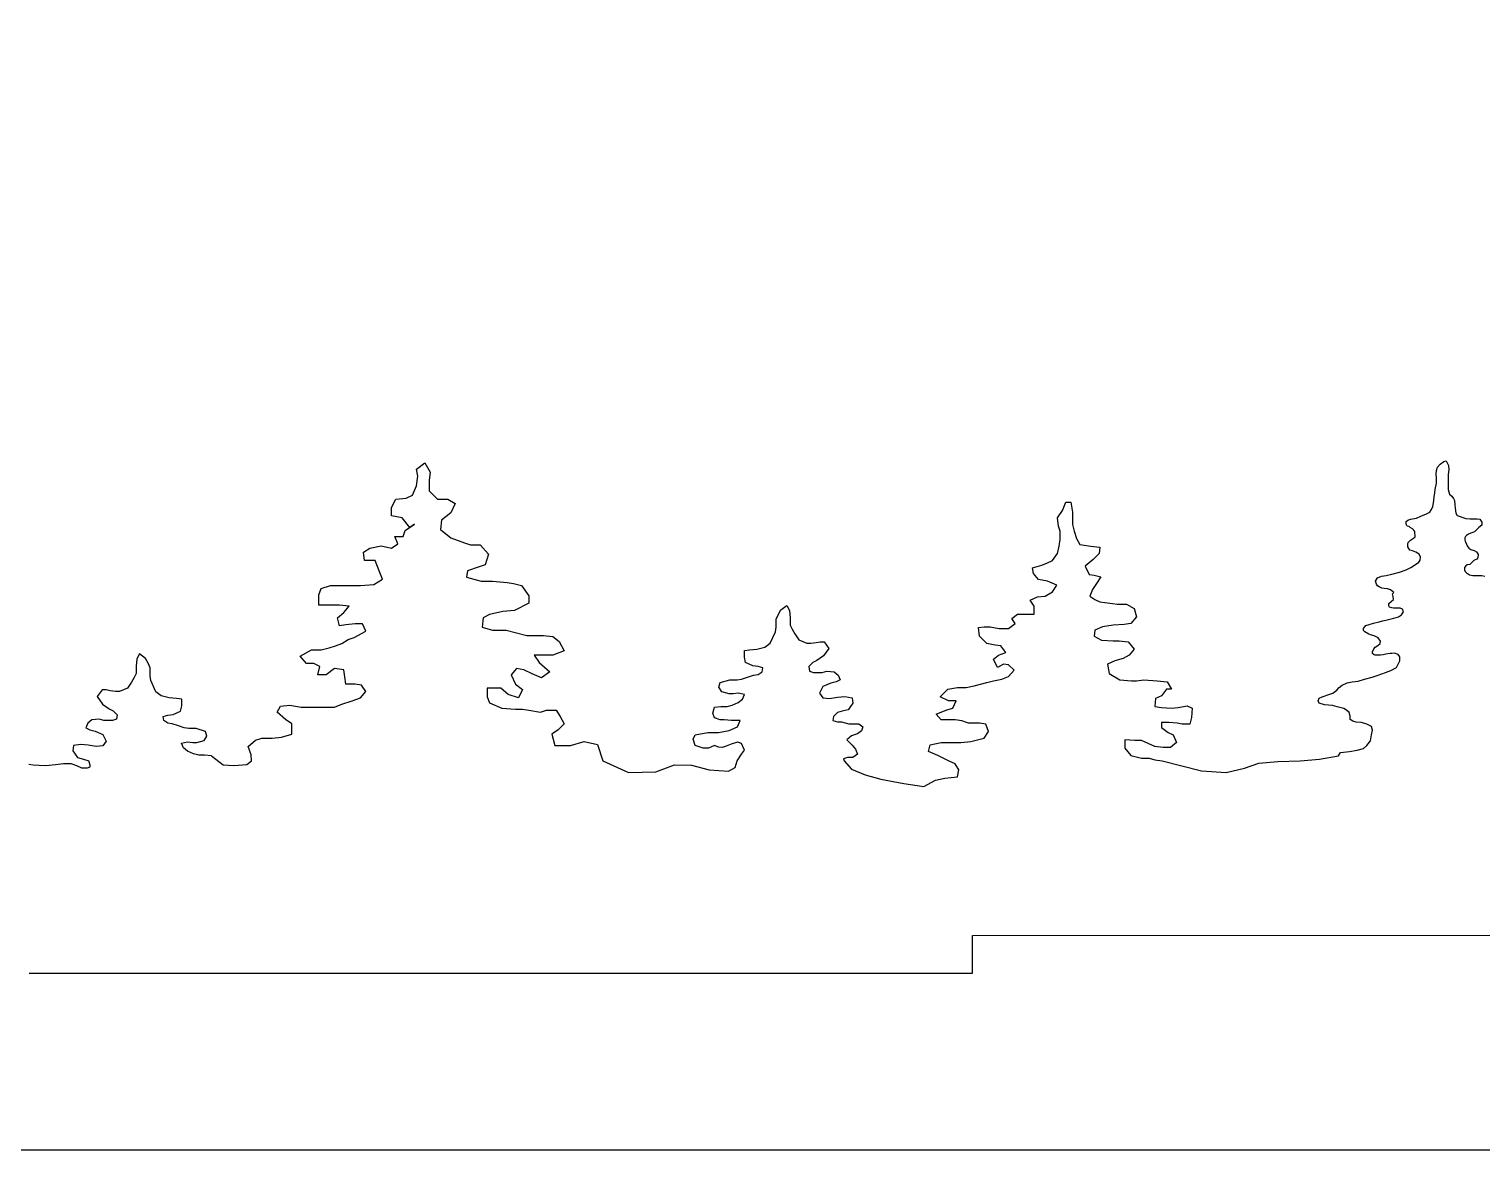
# Model space of a CAD drawing. Header units: millimetres. Extents: x -5 to 875, y -316 to 297.
# Drawn here: x 170 to 293.2, y 0 to 95.1 of the extents above; entities that cross this region are included whole.
import ezdxf

# ---------------------------------------------------------------- set-up
doc = ezdxf.new("R2010")
doc.units = ezdxf.units.MM

msp = doc.modelspace()

# ---------------------------------------------------------------- linework, layer by layer
for p, q in [((202.87, 57.77), (203.57, 58.3)), ((203.57, 58.3), (203.57, 58.3)), ((203.57, 58.3), (204.01, 57.51)), ((289.36, 57.64), (289.45, 57.93)), ((289.45, 57.93), (289.68, 58.19)), ((289.68, 58.19), (289.97, 58.42)), ((289.97, 58.42), (290.17, 58.48)), ((290.17, 58.48), (290.17, 58.48)), ((290.17, 58.48), (290.37, 58.08)), ((290.37, 58.08), (290.4, 57.7)), ((202.96, 57.16), (202.87, 57.77)), ((202.87, 56.36), (202.96, 57.16)), ((202.96, 57.16), (202.96, 57.16)), ((204.01, 57.51), (203.93, 56.8)), ((203.93, 56.8), (203.93, 55.92)), ((289.33, 57.35), (289.36, 57.64)), ((289.36, 57.04), (289.33, 57.35)), ((289.36, 56.57), (289.36, 57.04)), ((290.4, 57.7), (290.35, 57.3)), ((290.35, 57.3), (290.35, 56.83)), ((290.35, 56.83), (290.35, 56.43)), ((201.99, 55.3), (202.52, 55.57)), ((202.52, 55.57), (202.87, 56.36)), ((202.52, 55.57), (202.52, 55.57)), ((202.87, 56.36), (202.87, 56.36)), ((203.93, 55.92), (203.93, 55.92)), ((203.93, 55.92), (204.63, 55.22)), ((289.13, 55.07), (289.16, 55.45)), ((289.16, 55.45), (289.22, 55.74)), ((289.22, 55.74), (289.25, 56.05)), ((289.25, 56.05), (289.36, 56.57)), ((290.35, 56.43), (290.35, 56.05)), ((290.35, 56.05), (290.46, 55.65)), ((290.46, 55.65), (290.66, 55.48)), ((290.66, 55.48), (290.81, 55.27)), ((200.75, 54.51), (201.1, 55.22)), ((200.75, 53.8), (200.75, 54.51)), ((200.75, 54.51), (200.75, 54.51)), ((201.1, 55.22), (201.99, 55.3)), ((201.99, 55.3), (201.99, 55.3)), ((204.63, 55.22), (204.63, 55.22)), ((204.63, 55.22), (205.51, 55.22)), ((205.51, 55.22), (205.51, 55.22)), ((205.51, 55.22), (206.13, 54.86)), ((206.13, 54.86), (205.78, 54.07)), ((206.13, 54.86), (206.13, 54.86)), ((257.22, 53.63), (257.64, 54.27)), ((257.64, 54.27), (257.92, 54.97)), ((257.64, 54.27), (257.64, 54.27)), ((257.92, 54.97), (258.35, 54.97)), ((258.35, 54.97), (258.35, 54.97)), ((258.35, 54.97), (258.49, 54.13)), ((288.78, 54.12), (288.93, 54.35)), ((288.93, 54.35), (289.04, 54.61)), ((289.04, 54.61), (289.13, 55.07)), ((290.81, 55.27), (290.89, 55.1)), ((290.89, 55.1), (290.92, 54.75)), ((290.92, 54.75), (290.95, 54.46)), ((290.95, 54.46), (291.01, 54.03)), ((201.63, 53.63), (200.75, 53.8)), ((202.3, 52.83), (201.63, 53.63)), ((201.63, 53.63), (201.63, 53.63)), ((201.9, 52.57), (202.69, 53.1)), ((202.69, 53.1), (202.3, 52.83)), ((204.98, 53.45), (204.9, 52.66)), ((205.78, 54.07), (204.98, 53.45)), ((204.98, 53.45), (204.98, 53.45)), ((205.78, 54.07), (205.78, 54.07)), ((257.29, 52.93), (257.22, 53.63)), ((257.22, 53.63), (257.22, 53.63)), ((258.49, 54.13), (258.49, 54.13)), ((258.49, 54.13), (258.49, 53.56)), ((258.49, 53.56), (258.49, 53.56)), ((258.49, 53.56), (258.49, 53.07)), ((258.49, 53.07), (258.49, 53.07)), ((258.49, 53.07), (258.63, 52.5)), ((286.79, 53.1), (286.8, 53.34)), ((286.88, 52.93), (286.79, 53.1)), ((286.8, 53.34), (286.93, 53.43)), ((286.93, 53.43), (287.16, 53.51)), ((287.16, 53.51), (287.66, 53.62)), ((287.66, 53.62), (288.03, 53.77)), ((288.03, 53.77), (288.52, 53.97)), ((288.52, 53.97), (288.78, 54.12)), ((291.01, 54.03), (291.1, 53.83)), ((291.1, 53.83), (291.1, 53.83)), ((291.1, 53.83), (291.85, 53.57)), ((291.85, 53.57), (292.22, 53.54)), ((292.22, 53.54), (292.43, 53.54)), ((292.43, 53.54), (292.8, 53.54)), ((292.8, 53.54), (293.03, 53.51)), ((293.21, 53.02), (292.95, 52.82)), ((293.03, 53.51), (293.21, 53.28)), ((293.21, 53.28), (293.21, 53.02)), ((201.28, 51.42), (201.02, 52.04)), ((201.02, 52.04), (201.72, 52.04)), ((201.72, 52.04), (201.9, 52.57)), ((201.9, 52.57), (201.9, 52.57)), ((204.9, 52.66), (204.9, 52.66)), ((204.9, 52.66), (205.78, 51.95)), ((205.78, 51.95), (205.78, 51.95)), ((205.78, 51.95), (206.92, 51.51)), ((257.43, 52.5), (257.29, 52.93)), ((257.29, 52.93), (257.29, 52.93)), ((257.36, 51.23), (257.43, 51.8)), ((257.43, 51.8), (257.43, 52.5)), ((257.43, 52.5), (257.43, 52.5)), ((257.43, 51.8), (257.43, 51.8)), ((258.63, 52.5), (258.63, 52.5)), ((258.63, 52.5), (258.84, 51.87)), ((258.84, 51.87), (258.84, 51.87)), ((258.84, 51.87), (259.12, 51.38)), ((287.03, 52.9), (286.88, 52.93)), ((286.88, 52.93), (286.88, 52.93)), ((286.88, 52.93), (286.88, 52.93)), ((287.14, 52.82), (287.03, 52.9)), ((287.32, 52.71), (287.14, 52.82)), ((287.16, 51.73), (287.42, 51.9)), ((287.43, 52.6), (287.32, 52.71)), ((287.42, 51.9), (287.56, 52.03)), ((287.51, 52.49), (287.43, 52.6)), ((287.56, 52.03), (287.51, 52.49)), ((287.56, 52.03), (287.56, 52.03)), ((291.77, 51.93), (291.76, 51.78)), ((291.76, 51.78), (291.76, 51.78)), ((291.76, 51.78), (291.8, 51.66)), ((291.82, 52.05), (291.77, 51.93)), ((291.89, 52.15), (291.82, 52.05)), ((292.07, 52.24), (291.89, 52.15)), ((292.28, 52.33), (292.07, 52.24)), ((292.59, 52.46), (292.28, 52.33)), ((292.95, 52.82), (292.59, 52.46)), ((292.59, 52.46), (292.59, 52.46)), ((198.37, 50.72), (198.9, 51.07)), ((198.46, 50.01), (198.37, 50.72)), ((198.37, 50.72), (198.37, 50.72)), ((198.9, 51.07), (199.87, 51.25)), ((198.9, 51.07), (198.9, 51.07)), ((199.87, 51.25), (199.87, 51.25)), ((199.87, 51.25), (200.75, 51.07)), ((200.75, 51.07), (201.28, 51.42)), ((200.75, 51.07), (200.75, 51.07)), ((201.28, 51.42), (201.28, 51.42)), ((206.92, 51.51), (207.45, 51.34)), ((207.45, 51.34), (208.25, 51.34)), ((208.25, 51.34), (208.25, 51.34)), ((208.25, 51.34), (208.95, 50.54)), ((208.95, 50.54), (208.69, 49.66)), ((208.95, 50.54), (208.95, 50.54)), ((256.79, 50.03), (257.22, 50.6)), ((257.22, 50.6), (257.36, 51.23)), ((257.22, 50.6), (257.22, 50.6)), ((257.36, 51.23), (257.36, 51.23)), ((259.12, 51.38), (259.12, 51.38)), ((259.12, 51.38), (260.04, 51.23)), ((260.04, 51.23), (260.04, 51.23)), ((260.04, 51.23), (260.82, 51.16)), ((260.75, 50.6), (260.25, 50.11)), ((260.82, 51.16), (260.75, 50.6)), ((260.75, 50.6), (260.75, 50.6)), ((286.93, 51.4), (286.97, 51.55)), ((286.93, 51.18), (286.93, 51.4)), ((287.1, 50.9), (286.93, 51.18)), ((286.97, 51.55), (287.16, 51.73)), ((287.32, 50.84), (287.1, 50.9)), ((287.62, 50.73), (287.32, 50.84)), ((287.9, 50.55), (287.62, 50.73)), ((287.99, 50.29), (287.9, 50.55)), ((291.8, 51.66), (291.89, 51.41)), ((291.89, 51.41), (291.95, 51.26)), ((291.95, 51.26), (292.1, 51.07)), ((292.1, 51.07), (292.26, 50.95)), ((292.26, 50.95), (292.56, 50.86)), ((292.56, 50.86), (292.74, 50.75)), ((292.74, 50.75), (292.8, 50.66)), ((292.8, 50.66), (292.8, 50.66)), ((292.8, 50.66), (292.88, 50.52)), ((292.88, 50.52), (292.87, 50.26)), ((199.34, 50.01), (198.46, 50.01)), ((198.46, 50.01), (198.46, 50.01)), ((199.69, 49.13), (199.34, 50.01)), ((208.16, 49.48), (207.19, 49.13)), ((208.69, 49.66), (208.16, 49.48)), ((208.16, 49.48), (208.16, 49.48)), ((255.1, 49.4), (255.88, 49.61)), ((255.17, 48.91), (255.1, 49.4)), ((255.1, 49.4), (255.1, 49.4)), ((255.88, 49.61), (256.37, 49.82)), ((256.37, 49.82), (256.79, 50.03)), ((256.79, 50.03), (256.79, 50.03)), ((260.25, 50.11), (259.55, 49.54)), ((259.55, 49.54), (259.55, 49.54)), ((259.55, 49.54), (259.9, 48.84)), ((260.25, 50.11), (260.25, 50.11)), ((286.8, 49.23), (287.17, 49.42)), ((287.17, 49.42), (287.58, 49.68)), ((287.58, 49.68), (287.86, 49.88)), ((287.86, 49.88), (287.97, 50.05)), ((287.97, 50.05), (287.99, 50.29)), ((291.86, 49.56), (291.74, 49.41)), ((291.74, 49.41), (291.74, 49.22)), ((291.96, 49.64), (291.86, 49.56)), ((292.18, 49.67), (291.96, 49.64)), ((292.37, 49.87), (292.18, 49.67)), ((292.53, 50.01), (292.37, 49.87)), ((292.63, 50.06), (292.53, 50.01)), ((292.81, 50.14), (292.63, 50.06)), ((292.87, 50.26), (292.81, 50.14)), ((199.25, 47.98), (199.96, 48.43)), ((199.96, 48.43), (199.69, 49.13)), ((199.96, 48.43), (199.96, 48.43)), ((207.19, 49.13), (207.1, 48.6)), ((207.1, 48.6), (207.1, 48.6)), ((207.1, 48.6), (208.34, 48.25)), ((208.34, 48.25), (209.31, 48.25)), ((209.31, 48.25), (210.54, 48.16)), ((210.54, 48.16), (211.07, 48.07)), ((211.07, 48.07), (211.77, 47.9)), ((255.6, 48.41), (255.17, 48.91)), ((255.17, 48.91), (255.17, 48.91)), ((256.37, 48.27), (255.6, 48.41)), ((257.15, 47.92), (256.37, 48.27)), ((256.37, 48.27), (256.37, 48.27)), ((259.9, 48.84), (260.32, 48.76)), ((260.53, 48.06), (260.18, 47.57)), ((260.32, 48.76), (260.32, 48.76)), ((260.32, 48.76), (260.89, 48.62)), ((260.89, 48.62), (260.53, 48.06)), ((260.53, 48.06), (260.53, 48.06)), ((260.89, 48.62), (260.89, 48.62)), ((284.2, 48.25), (284.36, 48.55)), ((284.27, 48.01), (284.2, 48.25)), ((284.36, 48.55), (284.7, 48.68)), ((284.7, 48.68), (285.1, 48.75)), ((285.1, 48.75), (285.58, 48.86)), ((285.58, 48.86), (286.21, 49.03)), ((286.21, 49.03), (286.8, 49.23)), ((291.74, 49.22), (291.8, 49.09)), ((291.8, 49.09), (291.9, 48.96)), ((291.9, 48.96), (292.17, 48.81)), ((292.17, 48.81), (292.43, 48.75)), ((292.43, 48.75), (292.79, 48.73)), ((292.79, 48.73), (293.2, 48.73)), ((293.2, 48.73), (293.47, 48.69)), ((194.58, 47.1), (194.76, 47.63)), ((194.58, 46.22), (194.58, 47.1)), ((194.58, 47.1), (194.58, 47.1)), ((194.76, 47.63), (195.55, 47.9)), ((194.76, 47.63), (194.76, 47.63)), ((195.55, 47.9), (195.55, 47.9)), ((195.55, 47.9), (196.78, 47.9)), ((196.78, 47.9), (196.78, 47.9)), ((196.78, 47.9), (197.58, 47.9)), ((197.58, 47.9), (198.11, 47.9)), ((198.11, 47.9), (199.25, 47.98)), ((198.11, 47.9), (198.11, 47.9)), ((199.25, 47.98), (199.25, 47.98)), ((211.77, 47.9), (211.77, 47.9)), ((211.77, 47.9), (212.39, 47.01)), ((212.39, 47.01), (212.39, 46.4)), ((254.89, 46.65), (255.52, 46.93)), ((255.52, 46.93), (256.16, 47)), ((256.16, 47), (256.79, 47.35)), ((256.79, 47.35), (257.15, 47.92)), ((256.79, 47.35), (256.79, 47.35)), ((260.18, 47.57), (259.97, 47)), ((259.97, 47), (259.97, 47)), ((259.97, 47), (260.39, 46.72)), ((260.18, 47.57), (260.18, 47.57)), ((284.35, 47.88), (284.27, 48.01)), ((284.49, 47.77), (284.35, 47.88)), ((284.73, 47.66), (284.49, 47.77)), ((284.92, 47.64), (284.73, 47.66)), ((285.21, 47.61), (284.92, 47.64)), ((285.47, 47.53), (285.21, 47.61)), ((285.75, 47.29), (285.47, 47.53)), ((285.62, 47.19), (285.75, 47.29)), ((285.69, 46.96), (285.62, 47.19)), ((285.71, 46.72), (285.69, 46.96)), ((285.75, 47.29), (285.75, 47.29)), ((195.55, 46.22), (194.58, 46.22)), ((194.58, 46.22), (194.58, 46.22)), ((196.34, 46.22), (195.55, 46.22)), ((195.55, 46.22), (195.55, 46.22)), ((196.17, 45.16), (196.7, 45.6)), ((197.14, 46.13), (196.34, 46.22)), ((196.7, 45.6), (197.14, 46.13)), ((196.7, 45.6), (196.7, 45.6)), ((210.19, 45.69), (209.04, 45.43)), ((211.16, 45.78), (210.19, 45.69)), ((212.39, 46.4), (211.16, 45.78)), ((212.39, 46.4), (212.39, 46.4)), ((233.54, 45.42), (233.76, 45.82)), ((233.76, 45.82), (234.27, 46.21)), ((233.76, 45.82), (233.76, 45.82)), ((234.27, 46.21), (234.27, 46.21)), ((234.27, 46.21), (234.49, 45.76)), ((234.49, 45.76), (234.49, 45.76)), ((234.49, 45.76), (234.55, 45.14)), ((255.24, 46.15), (254.89, 46.65)), ((254.89, 46.65), (254.89, 46.65)), ((255.24, 45.45), (255.24, 46.15)), ((255.24, 46.15), (255.24, 46.15)), ((260.39, 46.72), (260.82, 46.51)), ((260.82, 46.51), (261.24, 46.44)), ((261.24, 46.44), (261.24, 46.44)), ((261.24, 46.44), (261.87, 46.37)), ((261.87, 46.37), (262.3, 46.3)), ((262.3, 46.3), (262.3, 46.3)), ((262.3, 46.3), (263.07, 46.3)), ((263.07, 46.3), (263.07, 46.3)), ((263.07, 46.3), (263.71, 45.94)), ((263.71, 45.94), (263.71, 45.94)), ((263.71, 45.94), (263.71, 45.94)), ((263.71, 45.94), (263.92, 45.24)), ((285.32, 46.36), (285.71, 46.72)), ((285.32, 46.16), (285.32, 46.36)), ((285.37, 46.07), (285.32, 46.16)), ((285.56, 46.01), (285.37, 46.07)), ((285.72, 45.98), (285.56, 46.01)), ((285.97, 45.97), (285.72, 45.98)), ((286.28, 45.97), (285.97, 45.97)), ((286.48, 45.88), (286.28, 45.97)), ((286.4, 45.42), (286.57, 45.67)), ((286.57, 45.67), (286.48, 45.88)), ((196.34, 44.46), (196.17, 45.16)), ((196.17, 45.16), (196.17, 45.16)), ((196.87, 44.55), (196.34, 44.46)), ((196.34, 44.46), (196.34, 44.46)), ((197.67, 44.63), (196.87, 44.55)), ((198.28, 44.63), (197.67, 44.63)), ((197.67, 44.63), (197.67, 44.63)), ((198.55, 44.02), (198.28, 44.63)), ((198.28, 44.63), (198.28, 44.63)), ((208.51, 45.16), (208.42, 44.37)), ((208.42, 44.37), (209.31, 44.1)), ((209.04, 45.43), (208.51, 45.16)), ((208.51, 45.16), (208.51, 45.16)), ((233.37, 45.03), (233.54, 45.42)), ((233.37, 44.35), (233.37, 45.03)), ((234.55, 45.14), (234.55, 45.14)), ((234.55, 45.14), (234.55, 44.52)), ((234.55, 44.52), (234.55, 44.52)), ((234.55, 44.52), (234.72, 44.18)), ((250.52, 44.32), (251.01, 44.39)), ((251.01, 44.39), (251.5, 44.39)), ((251.5, 44.39), (252.28, 44.25)), ((253.06, 44.25), (253.62, 44.67)), ((253.34, 45.1), (253.83, 45.45)), ((253.62, 44.67), (253.34, 45.1)), ((253.62, 44.67), (253.62, 44.67)), ((253.83, 45.45), (253.83, 45.45)), ((253.83, 45.45), (254.61, 45.45)), ((254.61, 45.45), (254.61, 45.45)), ((254.61, 45.45), (255.24, 45.45)), ((255.24, 45.45), (255.24, 45.45)), ((261.03, 44.39), (260.39, 44.11)), ((261.94, 44.53), (261.03, 44.39)), ((261.03, 44.39), (261.03, 44.39)), ((262.86, 44.6), (261.94, 44.53)), ((261.94, 44.53), (261.94, 44.53)), ((263.43, 44.67), (262.86, 44.6)), ((262.86, 44.6), (262.86, 44.6)), ((263.92, 45.24), (263.43, 44.67)), ((263.92, 45.24), (263.92, 45.24)), ((263.92, 45.24), (263.92, 45.24)), ((283.24, 44.35), (283.38, 44.49)), ((283.38, 44.49), (283.64, 44.6)), ((283.64, 44.6), (284.02, 44.71)), ((284.02, 44.71), (284.51, 44.81)), ((284.51, 44.81), (284.79, 44.89)), ((284.79, 44.89), (285.06, 44.94)), ((285.06, 44.94), (285.29, 45)), ((285.29, 45), (285.75, 45.11)), ((285.75, 45.11), (286.14, 45.24)), ((286.14, 45.24), (286.4, 45.42)), ((196.52, 42.96), (197.05, 43.31)), ((197.05, 43.31), (197.58, 43.49)), ((197.58, 43.49), (198.55, 44.02)), ((197.58, 43.49), (197.58, 43.49)), ((197.58, 43.49), (197.58, 43.49)), ((209.31, 44.1), (210.45, 44.1)), ((210.45, 44.1), (212.22, 43.66)), ((212.22, 43.66), (212.22, 43.66)), ((212.22, 43.66), (213.63, 43.66)), ((213.63, 43.66), (214.42, 43.57)), ((214.42, 43.57), (214.95, 43.13)), ((214.95, 43.13), (214.95, 43.13)), ((214.95, 43.13), (215.39, 42.34)), ((232.86, 43), (233.31, 43.96)), ((233.31, 43.96), (233.37, 44.35)), ((234.72, 44.18), (234.95, 43.79)), ((234.95, 43.79), (234.95, 43.79)), ((234.95, 43.79), (235.28, 43.28)), ((235.28, 43.28), (235.28, 43.28)), ((235.28, 43.28), (235.96, 43)), ((250.59, 43.61), (250.52, 44.32)), ((251.22, 42.98), (250.59, 43.61)), ((250.59, 43.61), (250.59, 43.61)), ((252.28, 44.25), (253.06, 44.25)), ((253.06, 44.25), (253.06, 44.25)), ((260.39, 44.11), (260.32, 43.61)), ((260.32, 43.61), (260.32, 43.61)), ((260.32, 43.61), (260.96, 43.26)), ((260.39, 44.11), (260.39, 44.11)), ((260.96, 43.26), (260.96, 43.26)), ((260.96, 43.26), (261.94, 43.19)), ((261.94, 43.19), (262.44, 43.19)), ((262.44, 43.19), (263.21, 43.12)), ((283.18, 44.25), (283.24, 44.35)), ((283.18, 44.07), (283.18, 44.25)), ((283.27, 43.95), (283.18, 44.07)), ((283.61, 43.76), (283.27, 43.95)), ((283.77, 43.7), (283.61, 43.76)), ((284.06, 43.63), (283.77, 43.7)), ((284.42, 43.46), (284.06, 43.63)), ((284.6, 43.18), (284.42, 43.46)), ((284.58, 42.98), (284.6, 43.18)), ((179.37, 42.11), (179.15, 41.66)), ((179.88, 41.71), (179.37, 42.11)), ((179.37, 42.11), (179.37, 42.11)), ((192.99, 41.9), (193.96, 42.43)), ((193.52, 41.28), (192.99, 41.9)), ((192.99, 41.9), (192.99, 41.9)), ((193.96, 42.43), (194.76, 42.43)), ((194.76, 42.43), (195.46, 42.6)), ((195.46, 42.6), (195.99, 42.78)), ((195.99, 42.78), (196.52, 42.96)), ((213.8, 41.99), (212.83, 41.99)), ((212.83, 41.99), (213.27, 41.37)), ((214.42, 41.99), (213.8, 41.99)), ((215.39, 42.34), (214.42, 41.99)), ((215.39, 42.34), (215.39, 42.34)), ((230.66, 42.38), (231.11, 42.43)), ((230.66, 41.81), (230.66, 42.38)), ((231.11, 42.43), (231.73, 42.49)), ((231.11, 42.43), (231.11, 42.43)), ((231.73, 42.49), (232.41, 42.66)), ((231.73, 42.49), (231.73, 42.49)), ((232.41, 42.66), (232.86, 43)), ((232.41, 42.66), (232.41, 42.66)), ((232.86, 43), (232.86, 43)), ((235.96, 43), (236.3, 43)), ((236.3, 43), (236.75, 43.05)), ((236.75, 43.05), (237.09, 43.11)), ((237.37, 41.92), (236.81, 41.53)), ((237.09, 43.11), (237.43, 43.11)), ((237.82, 42.55), (237.37, 41.92)), ((237.37, 41.92), (237.37, 41.92)), ((237.43, 43.11), (237.43, 43.11)), ((237.43, 43.11), (237.82, 42.55)), ((237.82, 42.55), (237.82, 42.55)), ((251.93, 42.84), (251.22, 42.98)), ((251.22, 42.98), (251.22, 42.98)), ((251.79, 41.64), (252.21, 41.99)), ((252.42, 42.77), (251.93, 42.84)), ((251.93, 42.84), (251.93, 42.84)), ((252.21, 41.99), (252.84, 42.2)), ((252.21, 41.99), (252.21, 41.99)), ((252.84, 42.2), (252.42, 42.77)), ((252.42, 42.77), (252.42, 42.77)), ((252.84, 42.2), (252.84, 42.2)), ((263.29, 41.99), (262.79, 41.71)), ((263.21, 43.12), (263.21, 43.12)), ((263.21, 43.12), (263.71, 42.49)), ((263.71, 42.49), (263.29, 41.99)), ((263.71, 42.49), (263.71, 42.49)), ((283.92, 42.28), (284.04, 42.52)), ((283.93, 42.13), (283.92, 42.28)), ((284.06, 42.01), (283.93, 42.13)), ((284.04, 42.52), (284.15, 42.67)), ((284.15, 41.99), (284.06, 42.01)), ((284.15, 42.67), (284.38, 42.81)), ((284.32, 41.99), (284.15, 41.99)), ((284.6, 41.99), (284.32, 41.99)), ((284.38, 42.81), (284.58, 42.98)), ((284.85, 42), (284.6, 41.99)), ((285.07, 42.06), (284.85, 42)), ((285.43, 42.12), (285.07, 42.06)), ((285.57, 42.13), (285.43, 42.12)), ((285.8, 42.16), (285.57, 42.13)), ((286.1, 42.05), (285.8, 42.16)), ((286.24, 41.85), (286.1, 42.05)), ((179.15, 41.66), (179.08, 41.04)), ((179.08, 41.04), (179.08, 41.04)), ((179.08, 41.04), (179.08, 40.42)), ((179.15, 41.66), (179.15, 41.66)), ((180.1, 41.31), (179.88, 41.71)), ((179.88, 41.71), (179.88, 41.71)), ((180.27, 40.92), (180.1, 41.31)), ((180.26, 40.24), (180.27, 40.92)), ((194.14, 41.28), (193.52, 41.28)), ((193.52, 41.28), (193.52, 41.28)), ((193.52, 41.28), (193.52, 41.28)), ((194.67, 41.02), (194.14, 41.28)), ((194.14, 41.28), (194.14, 41.28)), ((194.49, 40.31), (194.67, 41.02)), ((194.67, 41.02), (194.67, 41.02)), ((194.67, 41.02), (194.67, 41.02)), ((195.9, 40.84), (195.2, 40.31)), ((196.7, 40.75), (195.9, 40.84)), ((195.9, 40.84), (195.9, 40.84)), ((196.78, 40.14), (196.7, 40.75)), ((196.7, 40.75), (196.7, 40.75)), ((211.33, 40.84), (210.89, 40.31)), ((211.95, 40.75), (211.33, 40.84)), ((211.33, 40.84), (211.33, 40.84)), ((212.66, 40.4), (211.95, 40.75)), ((211.95, 40.75), (211.95, 40.75)), ((213.27, 41.37), (214.16, 40.58)), ((230.77, 41.36), (230.66, 41.81)), ((231.39, 41.08), (230.77, 41.36)), ((231.84, 41.02), (231.39, 41.08)), ((231.39, 41.08), (231.39, 41.08)), ((232.24, 40.91), (231.84, 41.02)), ((231.84, 41.02), (231.84, 41.02)), ((232.18, 40.57), (232.24, 40.91)), ((236.47, 41.36), (236.13, 41.02)), ((236.13, 41.02), (236.13, 41.02)), ((236.13, 41.02), (236.19, 40.63)), ((236.81, 41.53), (236.47, 41.36)), ((236.47, 41.36), (236.47, 41.36)), ((252.14, 40.93), (251.79, 41.64)), ((251.79, 41.64), (251.79, 41.64)), ((252.63, 41.22), (252.14, 40.93)), ((253.06, 41.15), (252.63, 41.22)), ((253.55, 40.72), (253.06, 41.15)), ((253.06, 40.16), (253.55, 40.72)), ((253.55, 40.72), (253.55, 40.72)), ((262.09, 41.5), (261.45, 41.22)), ((261.45, 41.22), (261.45, 41.22)), ((261.45, 41.22), (261.59, 40.44)), ((262.79, 41.71), (262.09, 41.5)), ((262.09, 41.5), (262.09, 41.5)), ((285.03, 40.52), (285.49, 40.69)), ((285.49, 40.69), (285.98, 40.95)), ((285.98, 40.95), (286.24, 41.5)), ((285.98, 40.95), (285.98, 40.95)), ((286.24, 41.5), (286.24, 41.85)), ((286.24, 41.85), (286.24, 41.85)), ((178.68, 39.69), (178.34, 39.18)), ((178.91, 40.08), (178.68, 39.69)), ((178.68, 39.69), (178.68, 39.69)), ((179.08, 40.42), (178.91, 40.08)), ((179.08, 40.42), (179.08, 40.42)), ((180.32, 39.84), (180.26, 40.24)), ((180.76, 38.88), (180.32, 39.84)), ((195.2, 40.31), (194.49, 40.31)), ((194.49, 40.31), (194.49, 40.31)), ((196.87, 39.52), (196.78, 40.14)), ((196.78, 40.14), (196.78, 40.14)), ((197.67, 39.52), (196.87, 39.52)), ((198.19, 39.43), (197.67, 39.52)), ((197.67, 39.52), (197.67, 39.52)), ((198.55, 38.9), (198.19, 39.43)), ((198.19, 39.43), (198.19, 39.43)), ((210.89, 40.31), (210.89, 40.31)), ((210.89, 40.31), (211.25, 39.52)), ((211.25, 39.52), (211.86, 39.08)), ((213.45, 40.05), (212.66, 40.4)), ((212.66, 40.4), (212.66, 40.4)), ((214.16, 40.58), (213.45, 40.05)), ((213.45, 40.05), (213.45, 40.05)), ((228.51, 39.27), (228.62, 39.67)), ((228.62, 39.67), (229.42, 39.89)), ((228.62, 39.67), (228.62, 39.67)), ((229.42, 39.89), (229.42, 39.89)), ((229.42, 39.89), (230.04, 39.89)), ((230.04, 39.89), (230.43, 39.95)), ((230.04, 39.89), (230.04, 39.89)), ((230.43, 39.95), (230.94, 40.12)), ((230.94, 40.12), (231.45, 40.29)), ((231.45, 40.29), (231.84, 40.34)), ((231.84, 40.34), (232.18, 40.57)), ((236.19, 40.63), (236.53, 40.51)), ((236.53, 40.51), (236.92, 40.51)), ((236.92, 40.51), (237.26, 40.51)), ((237.26, 40.51), (237.66, 40.63)), ((237.99, 39.61), (237.32, 39.33)), ((237.66, 40.63), (237.66, 40.63)), ((237.66, 40.63), (238.28, 40.57)), ((238.45, 39.72), (237.99, 39.61)), ((237.99, 39.61), (237.99, 39.61)), ((238.28, 40.57), (238.28, 40.57)), ((238.28, 40.57), (238.61, 40.29)), ((238.78, 39.89), (238.45, 39.72)), ((238.61, 40.29), (238.61, 40.29)), ((238.61, 40.29), (238.78, 39.89)), ((250.16, 39.38), (251.22, 39.66)), ((251.22, 39.66), (251.79, 39.81)), ((251.79, 39.81), (252.49, 39.95)), ((252.49, 39.95), (253.06, 40.16)), ((253.06, 40.16), (253.06, 40.16)), ((261.59, 40.44), (261.59, 40.44)), ((261.59, 40.44), (262.51, 39.88)), ((262.51, 39.88), (262.51, 39.88)), ((262.51, 39.88), (263.5, 39.81)), ((263.5, 39.81), (263.92, 39.81)), ((263.92, 39.81), (264.55, 39.88)), ((264.55, 39.88), (264.55, 39.88)), ((264.55, 39.88), (265.68, 39.81)), ((265.68, 39.81), (266.53, 39.73)), ((266.53, 39.73), (266.88, 39.1)), ((281.1, 39.24), (281.36, 39.45)), ((281.36, 39.45), (281.79, 39.65)), ((281.79, 39.65), (282.2, 39.71)), ((282.2, 39.71), (282.72, 39.79)), ((282.72, 39.79), (283.24, 39.94)), ((283.24, 39.94), (283.9, 40.11)), ((283.9, 40.11), (284.42, 40.28)), ((284.42, 40.28), (285.03, 40.52)), ((176.19, 39.03), (175.79, 38.47)), ((175.79, 38.47), (175.79, 38.47)), ((175.79, 38.47), (176.24, 37.84)), ((176.53, 39.03), (176.19, 39.03)), ((176.19, 39.03), (176.19, 39.03)), ((176.87, 38.97), (176.53, 39.03)), ((177.32, 38.91), (176.87, 38.97)), ((177.66, 38.9), (177.32, 38.91)), ((178.34, 39.18), (177.66, 38.9)), ((178.34, 39.18), (178.34, 39.18)), ((181.21, 38.54), (180.76, 38.88)), ((180.76, 38.88), (180.76, 38.88)), ((181.89, 38.36), (181.21, 38.54)), ((181.21, 38.54), (181.21, 38.54)), ((182.51, 38.3), (181.89, 38.36)), ((181.89, 38.36), (181.89, 38.36)), ((182.96, 38.24), (182.51, 38.3)), ((182.51, 38.3), (182.51, 38.3)), ((182.95, 37.68), (182.96, 38.24)), ((197.4, 38.11), (198.11, 38.37)), ((198.11, 38.37), (198.55, 38.9)), ((198.11, 38.37), (198.11, 38.37)), ((198.55, 38.9), (198.55, 38.9)), ((209.39, 39.17), (208.86, 39.17)), ((208.86, 39.17), (208.86, 38.46)), ((208.86, 38.46), (209.04, 37.93)), ((210.01, 39.17), (209.39, 39.17)), ((210.63, 38.64), (210.01, 39.17)), ((211.51, 38.37), (210.63, 38.64)), ((211.86, 39.08), (211.51, 38.37)), ((211.51, 38.37), (211.51, 38.37)), ((211.86, 39.08), (211.86, 39.08)), ((228.74, 38.88), (228.51, 39.27)), ((228.51, 39.27), (228.51, 39.27)), ((229.36, 38.71), (228.74, 38.88)), ((228.74, 38.88), (228.74, 38.88)), ((229.7, 38.71), (229.36, 38.71)), ((229.36, 38.71), (229.36, 38.71)), ((230.15, 38.76), (229.7, 38.71)), ((229.7, 38.71), (229.7, 38.71)), ((230.66, 38.65), (230.15, 38.76)), ((230.15, 38.76), (230.15, 38.76)), ((230.15, 37.97), (230.49, 38.26)), ((230.49, 38.26), (230.66, 38.65)), ((230.49, 38.26), (230.49, 38.26)), ((230.66, 38.65), (230.66, 38.65)), ((237.32, 39.33), (237.03, 38.76)), ((237.03, 38.76), (237.32, 38.37)), ((237.32, 39.33), (237.32, 39.33)), ((237.32, 38.37), (237.32, 38.37)), ((237.32, 38.37), (237.88, 38.31)), ((237.88, 38.31), (238.56, 38.43)), ((237.88, 38.31), (237.88, 38.31)), ((238.56, 38.43), (239.18, 38.48)), ((238.56, 38.43), (238.56, 38.43)), ((239.18, 38.48), (239.18, 38.48)), ((239.18, 38.48), (239.8, 38.37)), ((239.8, 38.37), (239.8, 38.37)), ((239.8, 38.37), (239.86, 37.92)), ((247.27, 38.46), (247.91, 39.1)), ((247.98, 38.11), (247.27, 38.46)), ((247.27, 38.46), (247.27, 38.46)), ((247.91, 39.1), (248.75, 39.24)), ((247.91, 39.1), (247.91, 39.1)), ((248.75, 39.24), (249.46, 39.24)), ((249.46, 39.24), (250.16, 39.38)), ((265.54, 38.32), (265.47, 37.62)), ((266.04, 38.54), (265.54, 38.32)), ((265.54, 38.32), (265.54, 38.32)), ((266.46, 39.1), (266.04, 38.54)), ((266.88, 39.1), (266.46, 39.1)), ((279.33, 38.12), (279.4, 38.33)), ((279.4, 38.33), (279.66, 38.46)), ((279.66, 38.46), (280.32, 38.67)), ((280.32, 38.67), (280.58, 38.75)), ((280.58, 38.75), (280.9, 39.01)), ((280.9, 39.01), (281.1, 39.24)), ((176.24, 37.84), (176.24, 37.84)), ((176.24, 37.84), (176.8, 37.44)), ((176.8, 37.44), (177.14, 37.27)), ((177.14, 37.27), (177.14, 37.27)), ((177.14, 37.27), (177.47, 36.93)), ((182.21, 36.95), (182.84, 37.23)), ((182.84, 37.23), (182.95, 37.68)), ((191.05, 37.14), (191.32, 37.67)), ((191.76, 36.52), (191.05, 37.14)), ((191.05, 37.14), (191.05, 37.14)), ((191.32, 37.67), (192.11, 37.75)), ((191.32, 37.67), (191.32, 37.67)), ((192.11, 37.75), (192.11, 37.75)), ((192.11, 37.75), (193.08, 37.58)), ((193.08, 37.58), (193.08, 37.58)), ((193.08, 37.58), (194.67, 37.58)), ((194.67, 37.58), (195.28, 37.58)), ((195.28, 37.58), (195.9, 37.58)), ((195.9, 37.58), (196.52, 37.84)), ((196.52, 37.84), (197.4, 38.11)), ((196.52, 37.84), (196.52, 37.84)), ((197.4, 38.11), (197.4, 38.11)), ((209.04, 37.93), (209.04, 37.93)), ((209.04, 37.93), (210.1, 37.49)), ((210.1, 37.49), (210.1, 37.49)), ((210.1, 37.49), (211.25, 37.4)), ((211.25, 37.4), (211.86, 37.4)), ((211.86, 37.4), (212.39, 37.31)), ((212.39, 37.31), (212.39, 37.31)), ((212.39, 37.31), (213.36, 37.14)), ((213.36, 37.14), (213.89, 37.31)), ((213.89, 37.31), (214.69, 37.31)), ((214.69, 37.31), (215.04, 36.78)), ((228, 37.07), (228.12, 37.58)), ((228.12, 36.68), (228, 37.07)), ((228, 37.07), (228, 37.07)), ((228.12, 37.58), (228.68, 37.64)), ((228.12, 37.58), (228.12, 37.58)), ((228.68, 37.64), (228.68, 37.64)), ((228.68, 37.64), (229.19, 37.64)), ((229.19, 37.64), (229.64, 37.75)), ((229.19, 37.64), (229.19, 37.64)), ((229.64, 37.75), (230.15, 37.97)), ((229.64, 37.75), (229.64, 37.75)), ((230.15, 37.97), (230.15, 37.97)), ((238.56, 37.13), (238.22, 36.79)), ((238.95, 37.24), (238.56, 37.13)), ((238.56, 37.13), (238.56, 37.13)), ((239.46, 37.35), (238.95, 37.24)), ((238.95, 37.24), (238.95, 37.24)), ((239.86, 37.92), (239.46, 37.35)), ((239.46, 37.35), (239.46, 37.35)), ((239.86, 37.92), (239.86, 37.92)), ((246.92, 36.98), (247.84, 37.34)), ((247.34, 36.49), (246.92, 36.98)), ((247.84, 37.34), (248.33, 37.48)), ((248.61, 38.11), (247.98, 38.11)), ((247.98, 38.11), (247.98, 38.11)), ((248.33, 37.48), (248.61, 38.11)), ((248.33, 37.48), (248.33, 37.48)), ((265.47, 37.62), (266.04, 37.55)), ((266.04, 37.55), (266.88, 37.48)), ((266.88, 37.48), (267.45, 37.55)), ((267.45, 37.55), (268.22, 37.69)), ((267.45, 37.55), (267.45, 37.55)), ((268.22, 37.69), (268.22, 37.69)), ((268.22, 37.69), (268.65, 37.48)), ((268.65, 37.48), (268.58, 36.7)), ((268.65, 37.48), (268.65, 37.48)), ((279.4, 37.9), (279.33, 38.12)), ((279.87, 37.77), (279.4, 37.9)), ((280.53, 37.7), (279.87, 37.77)), ((280.94, 37.61), (280.53, 37.7)), ((281.51, 37.46), (280.94, 37.61)), ((281.73, 37.31), (281.51, 37.46)), ((281.96, 37.11), (281.73, 37.31)), ((282.03, 36.81), (281.96, 37.11)), ((174.98, 36.22), (174.81, 35.82)), ((174.81, 35.82), (175.15, 35.65)), ((175.32, 36.5), (174.98, 36.22)), ((174.98, 36.22), (174.98, 36.22)), ((175.94, 36.55), (175.32, 36.5)), ((175.32, 36.5), (175.32, 36.5)), ((176.34, 36.43), (175.94, 36.55)), ((175.94, 36.55), (175.94, 36.55)), ((176.68, 36.43), (176.34, 36.43)), ((177.07, 36.43), (176.68, 36.43)), ((177.41, 36.54), (177.07, 36.43)), ((177.47, 36.93), (177.41, 36.54)), ((177.47, 36.93), (177.47, 36.93)), ((181.36, 36.79), (181.76, 36.9)), ((181.42, 36.45), (181.36, 36.79)), ((181.76, 36.22), (181.42, 36.45)), ((181.76, 36.9), (182.21, 36.95)), ((181.76, 36.9), (181.76, 36.9)), ((182.15, 36.16), (181.76, 36.22)), ((182.66, 35.99), (182.15, 36.16)), ((182.21, 36.95), (182.21, 36.95)), ((183.16, 35.81), (182.66, 35.99)), ((183.56, 35.75), (183.16, 35.81)), ((184.18, 35.75), (183.56, 35.75)), ((183.56, 35.75), (183.56, 35.75)), ((184.97, 35.52), (184.18, 35.75)), ((184.18, 35.75), (184.18, 35.75)), ((192.29, 36.17), (191.76, 36.52)), ((191.76, 36.52), (191.76, 36.52)), ((192.29, 35.29), (192.29, 36.17)), ((192.29, 36.17), (192.29, 36.17)), ((215.39, 36.17), (214.86, 35.64)), ((215.04, 36.78), (215.39, 36.17)), ((215.39, 36.17), (215.39, 36.17)), ((228.62, 36.51), (228.12, 36.68)), ((228.96, 36.51), (228.62, 36.51)), ((228.62, 36.51), (228.62, 36.51)), ((229.58, 36.45), (228.96, 36.51)), ((229.36, 35.6), (230.09, 35.89)), ((230.32, 36.45), (229.58, 36.45)), ((229.58, 36.45), (229.58, 36.45)), ((230.09, 35.89), (230.32, 36.45)), ((230.09, 35.89), (230.09, 35.89)), ((230.32, 36.45), (230.32, 36.45)), ((238.22, 36.79), (238.16, 36.45)), ((238.16, 36.45), (238.56, 36.34)), ((238.56, 36.34), (238.9, 36.34)), ((238.9, 36.34), (238.9, 36.34)), ((238.9, 36.34), (239.52, 36.17)), ((239.52, 36.17), (239.52, 36.17)), ((239.52, 36.17), (240.03, 36.17)), ((240.03, 36.17), (240.03, 36.17)), ((240.03, 36.17), (240.36, 36.17)), ((240.36, 36.17), (240.36, 36.17)), ((240.36, 36.17), (240.36, 36.17)), ((240.36, 36.17), (240.7, 35.89)), ((240.7, 35.89), (240.59, 35.55)), ((240.7, 35.89), (240.7, 35.89)), ((248.05, 36.49), (247.34, 36.49)), ((247.34, 36.49), (247.34, 36.49)), ((248.54, 36.49), (248.05, 36.49)), ((248.05, 36.49), (248.05, 36.49)), ((249.1, 36.42), (248.54, 36.49)), ((249.67, 36.21), (249.1, 36.42)), ((250.09, 36.21), (249.67, 36.21)), ((250.59, 36.21), (250.09, 36.21)), ((251.15, 36.14), (250.59, 36.21)), ((251.36, 35.5), (251.15, 36.14)), ((266.67, 36.28), (266.04, 36.28)), ((266.04, 36.28), (266.04, 36.28)), ((266.04, 36.28), (266.04, 35.85)), ((266.04, 35.85), (266.04, 35.85)), ((266.04, 35.85), (266.6, 35.43)), ((267.38, 36.21), (266.67, 36.28)), ((266.67, 36.28), (266.67, 36.28)), ((267.8, 36.14), (267.38, 36.21)), ((268.44, 36.14), (267.8, 36.14)), ((268.58, 36.7), (268.44, 36.14)), ((268.44, 36.14), (268.44, 36.14)), ((268.58, 36.7), (268.58, 36.7)), ((282.03, 36.53), (282.03, 36.81)), ((282.25, 36.37), (282.03, 36.53)), ((282.55, 36.31), (282.25, 36.37)), ((283.01, 36.26), (282.55, 36.31)), ((283.44, 36.14), (283.01, 36.26)), ((283.84, 35.92), (283.44, 36.14)), ((283.92, 35.61), (283.84, 35.92)), ((175.15, 35.65), (175.6, 35.53)), ((175.6, 35.53), (175.6, 35.53)), ((175.6, 35.53), (176.27, 35.25)), ((176.27, 35.25), (176.27, 35.25)), ((176.27, 35.25), (176.55, 34.68)), ((176.55, 34.68), (176.27, 34.29)), ((182.93, 34.52), (183.44, 34.63)), ((183.09, 34.12), (182.93, 34.52)), ((182.93, 34.52), (182.93, 34.52)), ((183.44, 34.63), (183.44, 34.63)), ((183.44, 34.63), (183.89, 34.57)), ((183.89, 34.57), (183.89, 34.57)), ((183.89, 34.57), (184.23, 34.56)), ((184.23, 34.56), (184.85, 34.73)), ((184.23, 34.56), (184.23, 34.56)), ((184.85, 34.73), (185.08, 35.12)), ((184.85, 34.73), (184.85, 34.73)), ((185.08, 35.12), (184.97, 35.52)), ((184.97, 35.52), (184.97, 35.52)), ((185.08, 35.12), (185.08, 35.12)), ((188.58, 34.23), (189.2, 34.76)), ((189.2, 34.76), (189.73, 34.93)), ((189.73, 34.93), (190.61, 34.93)), ((190.61, 34.93), (191.4, 35.02)), ((190.61, 34.93), (190.61, 34.93)), ((191.4, 35.02), (192.29, 35.29)), ((191.4, 35.02), (191.4, 35.02)), ((192.29, 35.29), (192.29, 35.29)), ((214.86, 35.64), (214.33, 35.29)), ((214.33, 35.29), (214.6, 34.32)), ((214.86, 35.64), (214.86, 35.64)), ((215.92, 34.32), (217.07, 34.67)), ((217.07, 34.67), (217.07, 34.67)), ((217.07, 34.67), (218.21, 34.4)), ((226.31, 34.87), (226.48, 35.21)), ((226.48, 34.31), (226.31, 34.87)), ((226.48, 35.21), (227.55, 35.43)), ((226.48, 35.21), (226.48, 35.21)), ((227.55, 35.43), (228.46, 35.43)), ((228.46, 35.43), (229.36, 35.6)), ((230.09, 34.59), (229.53, 34.42)), ((230.43, 34.48), (230.09, 34.59)), ((239.74, 35.15), (239.35, 34.81)), ((239.35, 34.81), (239.35, 34.81)), ((239.35, 34.81), (239.35, 34.81)), ((239.35, 34.81), (239.8, 34.36)), ((240.25, 35.32), (239.74, 35.15)), ((239.74, 35.15), (239.74, 35.15)), ((239.74, 35.15), (239.74, 35.15)), ((240.59, 35.55), (240.25, 35.32)), ((240.25, 35.32), (240.25, 35.32)), ((246.42, 34.37), (247.34, 34.58)), ((247.34, 34.58), (247.91, 34.58)), ((247.91, 34.58), (248.4, 34.58)), ((248.4, 34.58), (249.03, 34.58)), ((249.03, 34.58), (249.88, 34.66)), ((249.88, 34.66), (251.01, 34.94)), ((251.01, 34.94), (251.36, 35.5)), ((251.01, 34.94), (251.01, 34.94)), ((251.36, 35.5), (251.36, 35.5)), ((263.78, 34.73), (262.93, 34.8)), ((262.93, 34.8), (262.93, 34.8)), ((262.93, 34.8), (262.93, 34.09)), ((264.34, 34.73), (263.78, 34.73)), ((263.78, 34.73), (263.78, 34.73)), ((265.47, 34.23), (264.34, 34.73)), ((266.6, 35.43), (267.02, 35.22)), ((267.31, 34.58), (266.81, 34.16)), ((267.02, 35.22), (267.02, 35.22)), ((267.02, 35.22), (267.31, 34.58)), ((267.31, 34.58), (267.31, 34.58)), ((283.44, 34.33), (283.75, 34.72)), ((283.75, 34.72), (283.84, 35.22)), ((283.84, 35.22), (283.92, 35.61)), ((173.78, 34.31), (173.72, 33.86)), ((173.72, 33.86), (173.72, 33.86)), ((173.72, 33.86), (174.11, 33.29)), ((174.4, 34.41), (173.78, 34.31)), ((173.78, 34.31), (173.78, 34.31)), ((174.11, 33.29), (174.11, 33.29)), ((174.11, 33.29), (174.62, 33.17)), ((175.02, 34.35), (174.4, 34.41)), ((174.4, 34.41), (174.4, 34.41)), ((175.7, 34.23), (175.02, 34.35)), ((175.02, 34.35), (175.02, 34.35)), ((176.27, 34.29), (175.7, 34.23)), ((175.7, 34.23), (175.7, 34.23)), ((176.27, 34.29), (176.27, 34.29)), ((183.43, 33.84), (183.09, 34.12)), ((183.09, 34.12), (183.09, 34.12)), ((183.94, 33.61), (183.43, 33.84)), ((183.43, 33.84), (183.43, 33.84)), ((184.39, 33.49), (183.94, 33.61)), ((183.94, 33.61), (183.94, 33.61)), ((184.89, 33.49), (184.39, 33.49)), ((184.39, 33.49), (184.39, 33.49)), ((185.46, 33.43), (184.89, 33.49)), ((184.89, 33.49), (184.89, 33.49)), ((185.46, 33.43), (185.46, 33.43)), ((185.46, 33.43), (186.46, 32.67)), ((188.85, 33.52), (188.58, 34.23)), ((188.58, 34.23), (188.58, 34.23)), ((188.87, 33.01), (188.85, 33.52)), ((214.6, 34.32), (215.92, 34.32)), ((218.21, 34.4), (218.21, 34.4)), ((218.21, 34.4), (218.65, 33.01)), ((227.16, 34.08), (226.48, 34.31)), ((226.48, 34.31), (226.48, 34.31)), ((227.61, 34.08), (227.16, 34.08)), ((227.16, 34.08), (227.16, 34.08)), ((228.12, 34.31), (227.61, 34.08)), ((228.46, 34.19), (228.12, 34.31)), ((228.12, 34.31), (228.12, 34.31)), ((228.79, 34.14), (228.46, 34.19)), ((229.13, 34.25), (228.79, 34.14)), ((229.53, 34.42), (229.13, 34.25)), ((230.05, 33.01), (230.43, 33.57)), ((230.66, 33.91), (230.43, 34.48)), ((230.43, 33.57), (230.66, 33.91)), ((239.4, 33.29), (239.07, 33.18)), ((239.86, 33.29), (239.4, 33.29)), ((239.4, 33.29), (239.4, 33.29)), ((239.8, 34.36), (239.8, 34.36)), ((239.8, 34.36), (240.08, 34.02)), ((240.25, 33.57), (239.86, 33.29)), ((239.86, 33.29), (239.86, 33.29)), ((240.08, 34.02), (240.08, 34.02)), ((240.08, 34.02), (240.25, 33.57)), ((240.25, 33.57), (240.25, 33.57)), ((246.28, 33.81), (246.42, 34.37)), ((247.06, 33.46), (246.28, 33.81)), ((246.28, 33.81), (246.28, 33.81)), ((246.42, 34.37), (246.42, 34.37)), ((247.97, 33.01), (247.06, 33.46)), ((247.06, 33.46), (247.06, 33.46)), ((262.93, 34.09), (262.93, 34.09)), ((262.93, 34.09), (263.43, 33.46)), ((263.43, 33.46), (263.43, 33.46)), ((263.43, 33.46), (264.34, 33.24)), ((266.18, 34.16), (265.47, 34.23)), ((265.47, 34.23), (265.47, 34.23)), ((266.81, 34.16), (266.18, 34.16)), ((266.18, 34.16), (266.18, 34.16)), ((279.43, 33.16), (281.05, 33.44)), ((281.05, 33.44), (281.23, 33.72)), ((281.23, 33.72), (281.99, 33.8)), ((281.99, 33.8), (282.62, 33.91)), ((282.62, 33.91), (283.18, 34.06)), ((283.18, 34.06), (283.44, 34.33)), ((169.99, 32.73), (170.36, 32.68)), ((170.36, 32.68), (170.87, 32.66)), ((170.87, 32.66), (171.42, 32.61)), ((171.42, 32.61), (172.23, 32.71)), ((172.23, 32.71), (172.92, 32.8)), ((172.92, 32.8), (173.53, 32.8)), ((173.53, 32.8), (174.01, 32.61)), ((174.01, 32.61), (174.45, 32.41)), ((174.45, 32.41), (174.96, 32.41)), ((174.62, 33.17), (174.62, 33.17)), ((174.62, 33.17), (175.06, 33.01)), ((174.96, 32.41), (175.19, 32.5)), ((175.19, 32.64), (175.06, 33.01)), ((175.19, 32.5), (175.19, 32.64)), ((186.46, 32.67), (187.36, 32.61)), ((187.36, 32.61), (188.48, 32.7)), ((188.48, 32.7), (188.87, 33.01)), ((218.65, 33.01), (220.85, 32.03)), ((220.85, 32.03), (223.16, 32.09)), ((223.16, 32.09), (224.75, 32.67)), ((224.75, 32.67), (226.19, 32.64)), ((226.19, 32.64), (227.67, 32.26)), ((227.67, 32.26), (229.31, 32.15)), ((229.31, 32.15), (229.89, 32.46)), ((229.89, 32.46), (230.05, 33.01)), ((239.07, 33.18), (239.07, 33.18)), ((239.07, 33.18), (239.07, 33.18)), ((239.07, 33.18), (239.12, 33.01)), ((239.12, 33.01), (239.75, 32.3)), ((239.75, 32.3), (240.9, 31.83)), ((248.53, 32.77), (247.97, 33.01)), ((248.85, 32.26), (248.53, 32.77)), ((248.74, 31.65), (248.85, 32.26)), ((264.34, 33.24), (264.98, 33.24)), ((264.98, 33.24), (265.47, 33.1)), ((265.47, 33.1), (265.47, 33.1)), ((265.47, 33.1), (266.09, 33.01)), ((266.09, 33.01), (269.42, 32.18)), ((269.42, 32.18), (271.53, 32.04)), ((271.53, 32.04), (273.09, 32.39)), ((273.09, 32.39), (274.28, 32.81)), ((274.28, 32.81), (275.91, 32.95)), ((275.91, 32.95), (277.81, 33.02)), ((277.81, 33.02), (279.43, 33.16)), ((240.9, 31.83), (242.24, 31.47)), ((242.24, 31.47), (244.19, 31.1)), ((244.19, 31.1), (245.89, 30.85)), ((245.89, 30.85), (246.86, 31.39)), ((246.86, 31.39), (247.66, 31.54)), ((247.66, 31.54), (248.74, 31.65)), ((250, 15), (250, 18.2)), ((170, 15), (250, 15)), ((0, 0), (420, 0))]:
    msp.add_line(p, q)
at = {"lineweight": 5}
msp.add_line((250, 18.2), (309.63, 18.2), dxfattribs=at)
msp.add_arc((210, 14.28), 199.66, 1.1232, 178.8768, dxfattribs=at)

doc.saveas('drawing.dxf')
